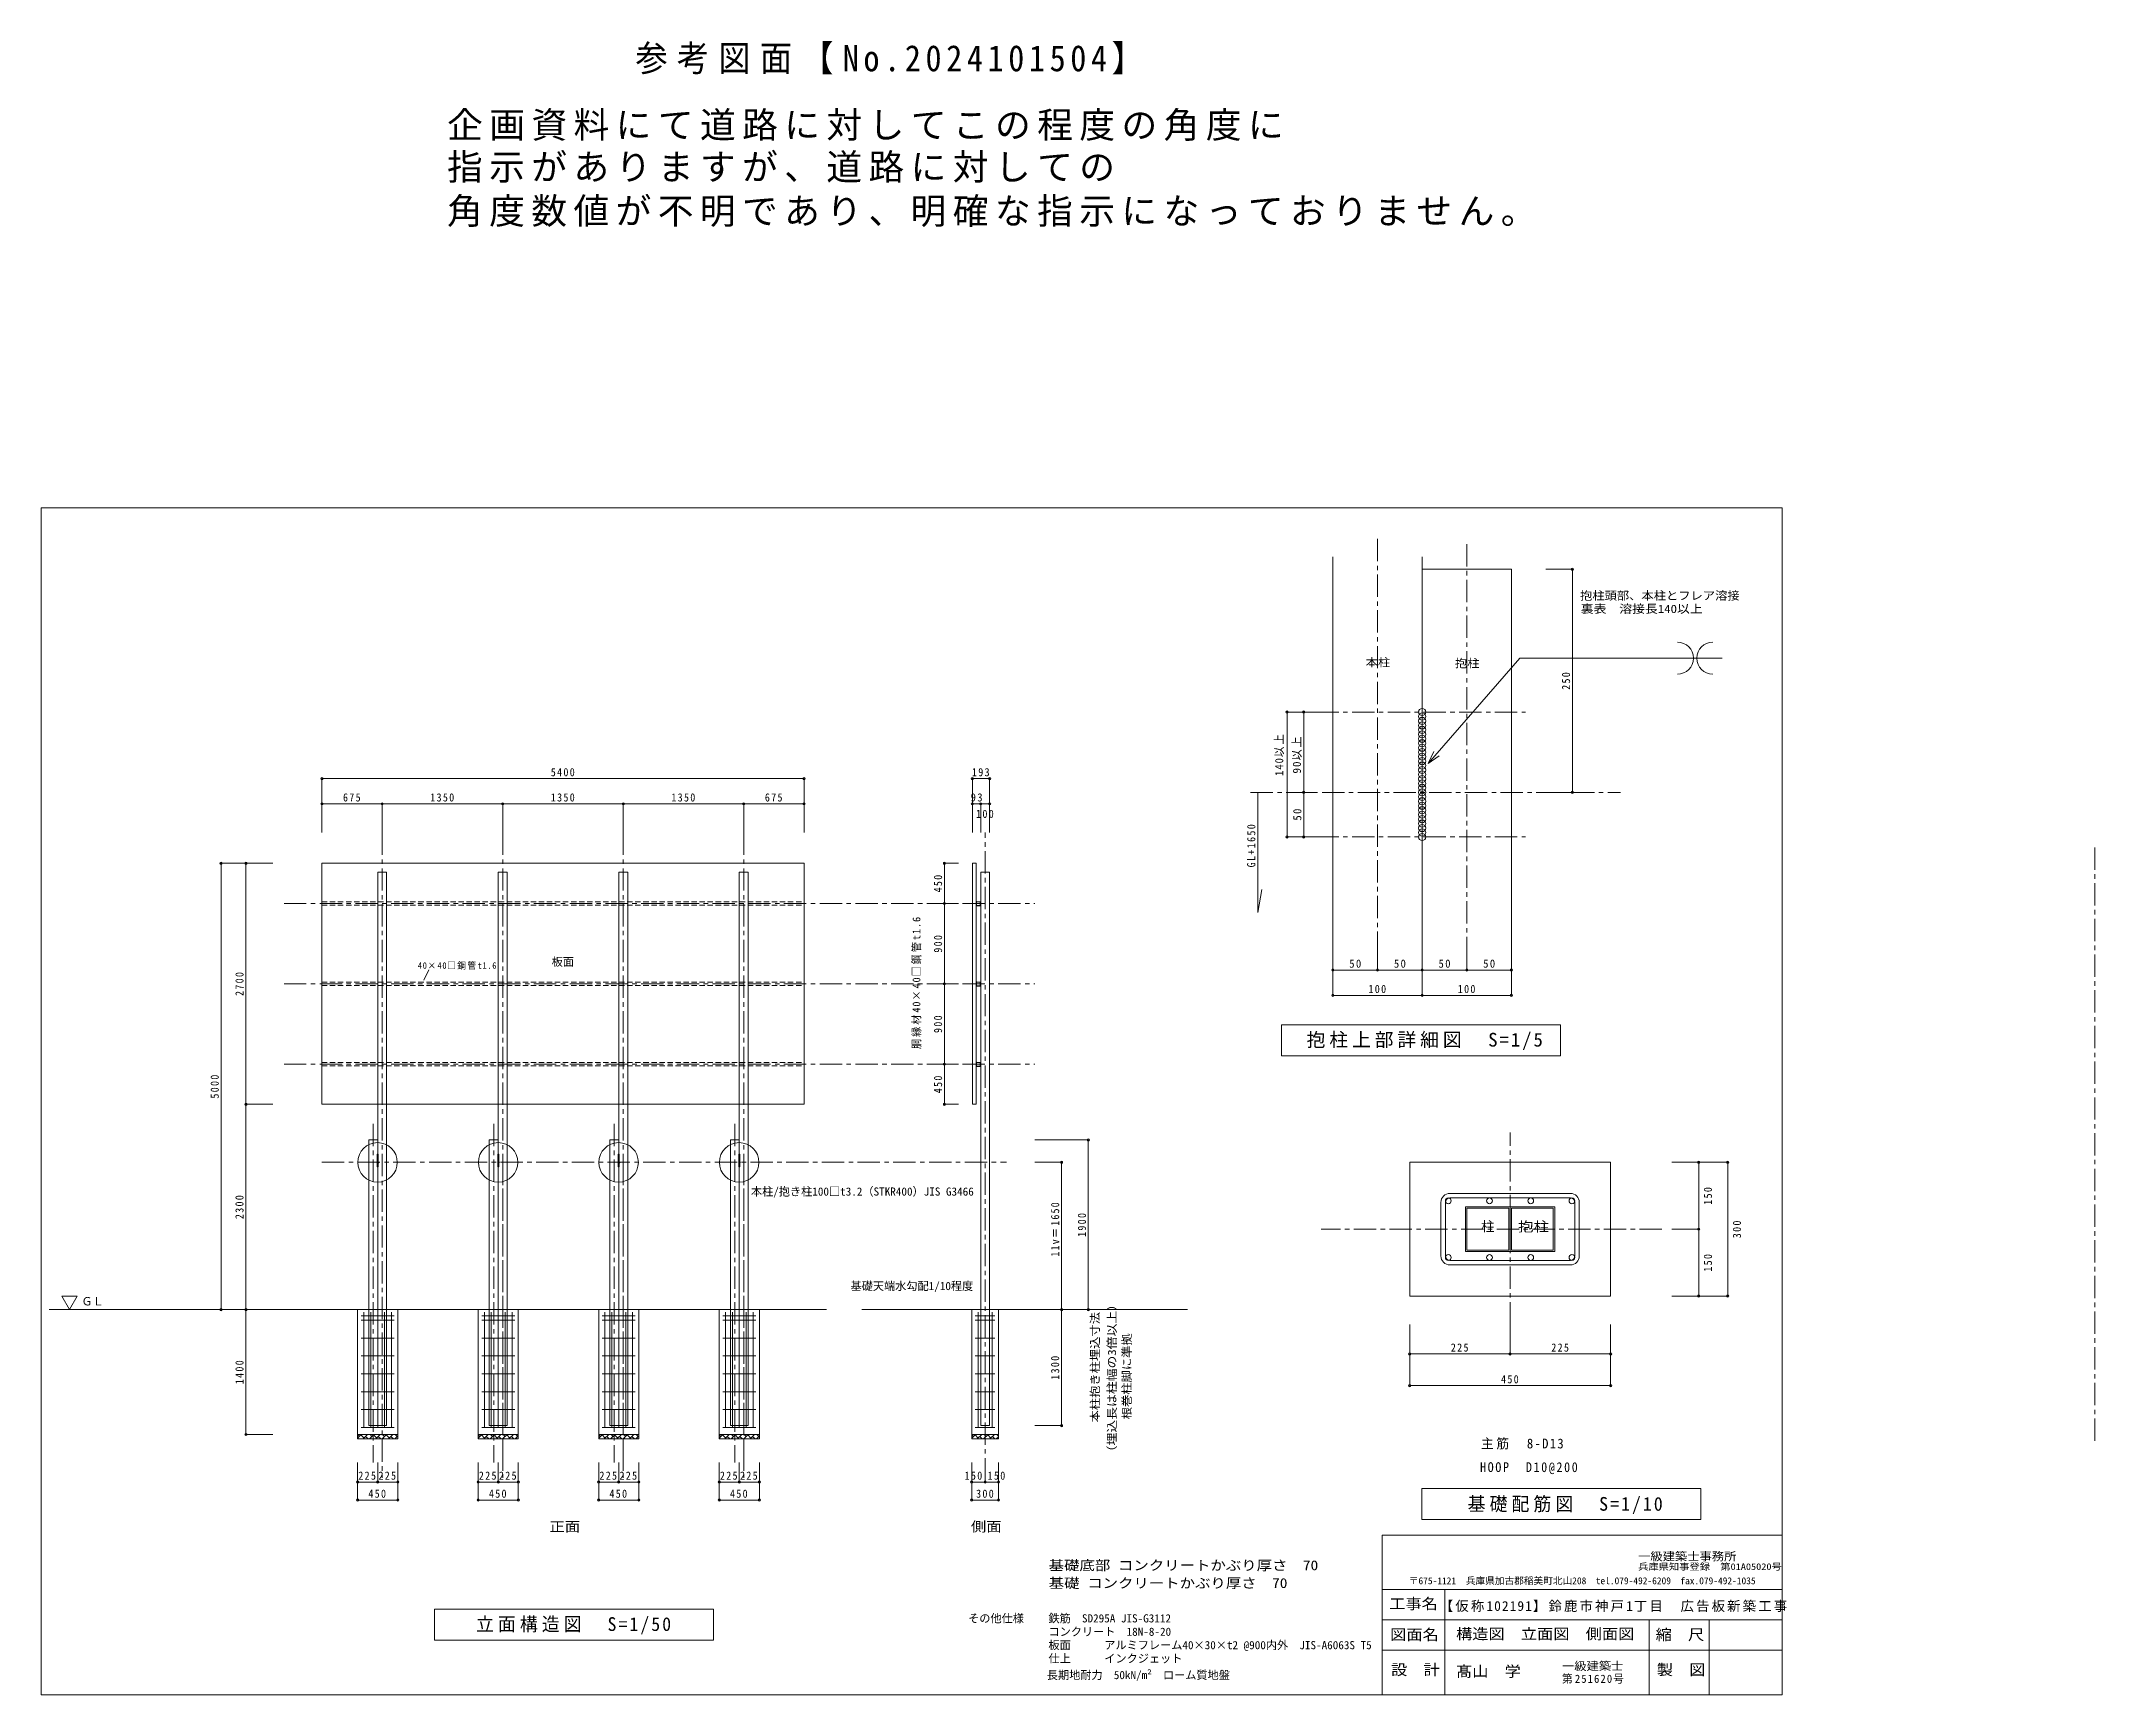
# Model space of a CAD drawing. Units: millimetres at full size, sheet at 1:50, with parts at 1:5 and 1:10. Extents: x -6900 to 16103, y -7078 to 11452.
import ezdxf
from ezdxf.enums import TextEntityAlignment as Align

# ---------------------------------------------------------------- set-up
doc = ezdxf.new("R2010")
doc.units = ezdxf.units.MM
doc.header["$LTSCALE"] = 50
doc.header["$PDMODE"] = 32
doc.header["$PDSIZE"] = 25
doc.linetypes.add('CHAIN1', pattern=[8, 5, -1, 1, -1])
doc.linetypes.add('DASHED1', pattern=[1.8, 1.2, -0.6])
for name, color, linetype, lineweight in [('0-0_芯', 4, 'Continuous', 9), ('0-2_躯体', 2, 'Continuous', 9), ('0-4_寸法', 3, 'Continuous', 9), ('1-3', 4, 'Continuous', 9), ('2-0', 2, 'Continuous', 9), ('5-1', 4, 'Continuous', 9), ('D-0', 7, 'Continuous', 9), ('F-0', 7, 'Continuous', 9)]:
    doc.layers.add(name, color=color, linetype=linetype, lineweight=lineweight)
for name, color, linetype in [('0-1_柱', 7, 'Continuous'), ('0-7_いろは', 5, 'Continuous'), ('0-B_車・花壇', 7, 'Continuous'), ('0-F_補助線', 7, 'Continuous'), ('5-0', 7, 'Continuous')]:
    doc.layers.add(name, color=color, linetype=linetype)
doc.styles.add('ＭＳ ゴシック', font='')
doc.styles.get('ＭＳ ゴシック').set_extended_font_data('MS Gothic')

msp = doc.modelspace()

# ---------------------------------------------------------------- linework, layer by layer
at = {"layer": '0-0_芯'}
for p, q in [((-3754.55, 3188.4), (1645.45, 3188.4)), ((-3754.55, 3188.4), (-3754.55, 2905.51)), ((1645.45, 3188.4), (1645.45, 2905.51)), ((3530.87, 3188.4), (3723.87, 3188.4)), ((3530.87, 3188.4), (3530.87, 2905.51)), ((3723.87, 3188.4), (3723.87, 2905.51)), ((-3754.55, 2905.51), (-3079.55, 2905.51)), ((-3754.55, 2905.51), (-3754.55, 2583)), ((-3079.55, 2905.51), (-3079.55, 2583)), ((-3079.55, 2905.51), (-1729.55, 2905.51)), ((-1729.55, 2905.51), (-1729.55, 2583)), ((-1729.55, 2905.51), (-379.55, 2905.51)), ((-379.55, 2905.51), (-379.55, 2583)), ((-379.55, 2905.51), (970.45, 2905.51)), ((970.45, 2905.51), (970.45, 2583)), ((970.45, 2905.51), (1645.45, 2905.51)), ((1645.45, 2905.51), (1645.45, 2583)), ((3530.87, 2905.51), (3623.87, 2905.51)), ((3530.87, 2905.51), (3530.87, 2583)), ((3623.87, 2905.51), (3623.87, 2583)), ((3623.87, 2905.51), (3723.87, 2905.51)), ((3723.87, 2905.51), (3723.87, 2583)), ((-4883.38, 2239.31), (-4883.38, -2760.69)), ((-4883.38, 2239.31), (-4605.91, 2239.31)), ((-4605.91, 2239.31), (-4605.91, -460.69)), ((-4605.91, 2239.31), (-4305.91, 2239.31)), ((3218.13, 2239.31), (3218.13, 1789.31)), ((3218.13, 2239.31), (3375.36, 2239.31)), ((3218.13, 1789.31), (3375.36, 1789.31)), ((3218.13, 1789.31), (3218.13, 889.31)), ((3218.13, 889.31), (3375.36, 889.31)), ((3218.13, 889.31), (3218.13, -10.69)), ((3218.13, -10.69), (3375.36, -10.69)), ((3218.13, -10.69), (3218.13, -460.69)), ((-4605.91, -460.69), (-4305.91, -460.69)), ((-4605.91, -460.69), (-4605.91, -2760.69)), ((3218.13, -460.69), (3375.36, -460.69)), ((4829.57, -860.69), (4229.57, -860.69)), ((4829.57, -2760.69), (4829.57, -860.69)), ((4529.57, -1110.69), (4229.57, -1110.69)), ((4529.57, -1110.69), (4529.57, -2760.69)), ((-4883.38, -2760.69), (-4605.91, -2760.69)), ((-4605.91, -2760.69), (-4305.91, -2760.69)), ((-4605.91, -2760.69), (-4605.91, -4160.69)), ((4529.57, -2760.69), (4229.57, -2760.69)), ((4529.57, -2760.69), (4529.57, -4060.69)), ((4829.57, -2760.69), (4529.57, -2760.69)), ((4529.57, -4060.69), (4229.57, -4060.69)), ((-4605.91, -4160.69), (-4305.91, -4160.69)), ((-3354.55, -4693.32), (-3354.55, -4475.06)), ((-3129.55, -4693.32), (-3129.55, -4475.06)), ((-2904.55, -4693.32), (-2904.55, -4475.06)), ((-2004.55, -4693.32), (-2004.55, -4475.06)), ((-1779.55, -4693.32), (-1779.55, -4475.06)), ((-1554.55, -4693.32), (-1554.55, -4475.06)), ((-654.55, -4693.32), (-654.55, -4475.06)), ((-429.55, -4693.32), (-429.55, -4475.06)), ((-204.55, -4693.32), (-204.55, -4475.06)), ((695.45, -4693.32), (695.45, -4475.06)), ((920.45, -4693.32), (920.45, -4475.06)), ((1145.45, -4693.32), (1145.45, -4475.06)), ((3523.87, -4693.32), (3523.87, -4475.06)), ((3673.87, -4693.32), (3673.87, -4475.06)), ((3823.87, -4693.32), (3823.87, -4475.06)), ((-3354.55, -4895.39), (-3354.55, -4652.07)), ((-3354.55, -4693.32), (-3129.55, -4693.32)), ((-3129.55, -4693.32), (-2904.55, -4693.32)), ((-2904.55, -4895.39), (-2904.55, -4652.07)), ((-2004.55, -4895.39), (-2004.55, -4652.07)), ((-2004.55, -4693.32), (-1779.55, -4693.32)), ((-1779.55, -4693.32), (-1554.55, -4693.32)), ((-1554.55, -4895.39), (-1554.55, -4652.07)), ((-654.55, -4895.39), (-654.55, -4652.07)), ((-654.55, -4693.32), (-429.55, -4693.32)), ((-429.55, -4693.32), (-204.55, -4693.32)), ((-204.55, -4895.39), (-204.55, -4652.07)), ((695.45, -4895.39), (695.45, -4652.07)), ((695.45, -4693.32), (920.45, -4693.32)), ((920.45, -4693.32), (1145.45, -4693.32)), ((1145.45, -4895.39), (1145.45, -4652.07)), ((3523.87, -4693.32), (3673.87, -4693.32)), ((3523.87, -4895.39), (3523.87, -4693.32)), ((3673.87, -4693.32), (3823.87, -4693.32)), ((3823.87, -4895.39), (3823.87, -4693.32)), ((-3354.55, -4895.39), (-2904.55, -4895.39)), ((-2004.55, -4895.39), (-1554.55, -4895.39)), ((-654.55, -4895.39), (-204.55, -4895.39)), ((695.45, -4895.39), (1145.45, -4895.39)), ((3523.87, -4895.39), (3823.87, -4895.39))]:
    msp.add_line(p, q, dxfattribs=at)
at = {"layer": '0-0_芯', "linetype": 'CHAIN1'}
for p, q in [((-3079.55, 2583), (-3079.55, -4645.43)), ((-1729.55, 2583), (-1729.55, -4645.43)), ((-379.55, 2583), (-379.55, -4645.43)), ((970.45, 2583), (970.45, -4645.43)), ((3673.87, -4675.06), (3673.87, 2583)), ((-4179, 1789.31), (4229.57, 1789.31)), ((-4179, 889.31), (4229.57, 889.31)), ((-4179, -10.69), (4229.57, -10.69)), ((-3179.55, -679.41), (-3179.55, -4475.06)), ((-1829.55, -679.41), (-1829.55, -4475.06)), ((-479.55, -679.41), (-479.55, -4475.06)), ((870.45, -679.41), (870.45, -4475.06)), ((-3754.55, -1110.69), (3914.43, -1110.69)), ((-1729.55, -1105.5), (-1729.55, -4645.43)), ((-379.55, -1105.5), (-379.55, -4645.43)), ((970.45, -1105.5), (970.45, -4645.43))]:
    msp.add_line(p, q, dxfattribs=at)
at = {"layer": '0-0_芯', "color": 134, "linetype": 'DASHED1'}
for p, q in [((-3754.55, 1809.31), (1645.45, 1809.31)), ((-3754.55, 1769.31), (1645.45, 1769.31)), ((-3754.55, 909.31), (1645.45, 909.31)), ((-3754.55, 869.31), (1645.45, 869.31)), ((-3754.55, 9.31), (1645.45, 9.31)), ((-3754.55, -30.69), (1645.45, -30.69))]:
    msp.add_line(p, q, dxfattribs=at)
at = {"layer": '0-0_芯', "color": 3}
for p, q in [((3577.87, 1813.31), (3577.87, 1773.31)), ((3577.87, 913.31), (3577.87, 873.31)), ((3577.87, 13.31), (3577.87, -26.69)), ((-3229.55, -860.69), (-3129.55, -860.69)), ((-3229.55, -4060.69), (-3229.55, -860.69)), ((-1879.55, -860.69), (-1779.55, -860.69)), ((-1879.55, -4060.69), (-1879.55, -860.69)), ((-529.55, -860.69), (-429.55, -860.69)), ((-529.55, -4060.69), (-529.55, -860.69)), ((820.45, -860.69), (920.45, -860.69)), ((820.45, -4060.69), (820.45, -860.69)), ((-3229.55, -4060.69), (-3029.55, -4060.69)), ((-1879.55, -4060.69), (-1679.55, -4060.69)), ((-529.55, -4060.69), (-329.55, -4060.69)), ((820.45, -4060.69), (1020.45, -4060.69)), ((3623.87, -4060.69), (3723.87, -4060.69))]:
    msp.add_line(p, q, dxfattribs=at)
at = {"layer": '0-0_芯', "color": 6}
for p, q in [((-3354.55, -2760.69), (-3354.55, -4160.69)), ((-2904.55, -2760.69), (-2904.55, -4160.69)), ((-2004.55, -2760.69), (-2004.55, -4160.69)), ((-1554.55, -2760.69), (-1554.55, -4160.69)), ((-654.55, -2760.69), (-654.55, -4160.69)), ((-204.55, -2760.69), (-204.55, -4160.69)), ((695.45, -2760.69), (695.45, -4160.69)), ((1145.45, -2760.69), (1145.45, -4160.69)), ((3523.87, -2760.69), (3523.87, -4160.69)), ((3823.87, -2760.69), (3823.87, -4160.69)), ((-3354.55, -4160.69), (-2904.55, -4160.69)), ((-2004.55, -4160.69), (-1554.55, -4160.69)), ((-654.55, -4160.69), (-204.55, -4160.69)), ((695.45, -4160.69), (1145.45, -4160.69)), ((3523.87, -4160.69), (3823.87, -4160.69))]:
    msp.add_line(p, q, dxfattribs=at)
at = {"layer": '0-0_芯', "color": 134}
for p, q in [((-3314.55, -2830.69), (-2944.55, -2830.69)), ((-3314.55, -2880.69), (-2944.55, -2880.69)), ((-3284.55, -2790.69), (-3284.55, -4080.69)), ((-3207.05, -2790.69), (-3207.05, -4080.69)), ((-3129.55, -2790.69), (-3129.55, -4080.69)), ((-3052.05, -2790.69), (-3052.05, -4080.69)), ((-2974.55, -2790.69), (-2974.55, -4080.69)), ((-1964.55, -2830.69), (-1594.55, -2830.69)), ((-1964.55, -2880.69), (-1594.55, -2880.69)), ((-1934.55, -2790.69), (-1934.55, -4080.69)), ((-1857.05, -2790.69), (-1857.05, -4080.69)), ((-1779.55, -2790.69), (-1779.55, -4080.69)), ((-1702.05, -2790.69), (-1702.05, -4080.69)), ((-1624.55, -2790.69), (-1624.55, -4080.69)), ((-614.55, -2830.69), (-244.55, -2830.69)), ((-614.55, -2880.69), (-244.55, -2880.69)), ((-584.55, -2790.69), (-584.55, -4080.69)), ((-507.05, -2790.69), (-507.05, -4080.69)), ((-429.55, -2790.69), (-429.55, -4080.69)), ((-352.05, -2790.69), (-352.05, -4080.69)), ((-274.55, -2790.69), (-274.55, -4080.69)), ((735.45, -2830.69), (1105.45, -2830.69)), ((735.45, -2880.69), (1105.45, -2880.69)), ((765.45, -2790.69), (765.45, -4080.69)), ((842.95, -2790.69), (842.95, -4080.69)), ((920.45, -2790.69), (920.45, -4080.69)), ((997.95, -2790.69), (997.95, -4080.69)), ((1075.45, -2790.69), (1075.45, -4080.69)), ((3563.87, -2830.69), (3783.87, -2830.69)), ((3563.87, -2880.69), (3783.87, -2880.69)), ((3593.87, -2790.69), (3593.87, -4080.69)), ((3753.87, -2790.69), (3753.87, -4080.69)), ((-3314.55, -3080.69), (-2944.55, -3080.69)), ((-1964.55, -3080.69), (-1594.55, -3080.69)), ((-614.55, -3080.69), (-244.55, -3080.69)), ((735.45, -3080.69), (1105.45, -3080.69)), ((3563.87, -3080.69), (3783.87, -3080.69)), ((-3314.55, -3280.69), (-2944.55, -3280.69)), ((-3314.55, -3280.69), (-2944.55, -3280.69)), ((-1964.55, -3280.69), (-1594.55, -3280.69)), ((-1964.55, -3280.69), (-1594.55, -3280.69)), ((-614.55, -3280.69), (-244.55, -3280.69)), ((-614.55, -3280.69), (-244.55, -3280.69)), ((735.45, -3280.69), (1105.45, -3280.69)), ((735.45, -3280.69), (1105.45, -3280.69)), ((3563.87, -3280.69), (3783.87, -3280.69)), ((-3314.55, -3480.69), (-2944.55, -3480.69)), ((-1964.55, -3480.69), (-1594.55, -3480.69)), ((-614.55, -3480.69), (-244.55, -3480.69)), ((735.45, -3480.69), (1105.45, -3480.69)), ((3563.87, -3480.69), (3783.87, -3480.69)), ((-3314.55, -3680.69), (-2944.55, -3680.69)), ((-3314.55, -3880.69), (-2944.55, -3880.69)), ((-3314.55, -3880.69), (-2944.55, -3880.69)), ((-3314.55, -3880.69), (-2944.55, -3880.69)), ((-1964.55, -3680.69), (-1594.55, -3680.69)), ((-1964.55, -3880.69), (-1594.55, -3880.69)), ((-1964.55, -3880.69), (-1594.55, -3880.69)), ((-1964.55, -3880.69), (-1594.55, -3880.69)), ((-614.55, -3680.69), (-244.55, -3680.69)), ((-614.55, -3880.69), (-244.55, -3880.69)), ((-614.55, -3880.69), (-244.55, -3880.69)), ((-614.55, -3880.69), (-244.55, -3880.69)), ((735.45, -3680.69), (1105.45, -3680.69)), ((735.45, -3880.69), (1105.45, -3880.69)), ((735.45, -3880.69), (1105.45, -3880.69)), ((735.45, -3880.69), (1105.45, -3880.69)), ((3563.87, -3680.69), (3783.87, -3680.69)), ((3563.87, -3880.69), (3783.87, -3880.69)), ((-3314.55, -4080.69), (-2944.55, -4080.69)), ((-1964.55, -4080.69), (-1594.55, -4080.69)), ((-614.55, -4080.69), (-244.55, -4080.69)), ((735.45, -4080.69), (1105.45, -4080.69)), ((3563.87, -4080.69), (3783.87, -4080.69))]:
    msp.add_line(p, q, dxfattribs=at)
at = {"layer": '0-0_芯', "color": 1}
for p, q in [((-3354.55, -4202.3), (-3312.94, -4160.69)), ((-3354.55, -4160.69), (-2904.55, -4160.69)), ((-3354.55, -4210.69), (-3354.55, -4160.69)), ((-3335.05, -4182.8), (-3354.55, -4163.3)), ((-3354.55, -4210.69), (-2904.55, -4210.69)), ((-3342.52, -4210.69), (-3352.73, -4200.48)), ((-3282.02, -4200.48), (-3317.38, -4165.12)), ((-3292.23, -4210.69), (-3242.23, -4160.69)), ((-3236.46, -4210.69), (-3264.34, -4182.8)), ((-3246.67, -4165.12), (-3251.1, -4160.69)), ((-3221.52, -4210.69), (-3171.52, -4160.69)), ((-3193.63, -4182.8), (-3215.74, -4160.69)), ((-3201.1, -4210.69), (-3211.31, -4200.48)), ((-3140.6, -4200.48), (-3175.95, -4165.12)), ((-3150.81, -4210.69), (-3100.81, -4160.69)), ((-3095.03, -4210.69), (-3122.92, -4182.8)), ((-3105.24, -4165.12), (-3109.68, -4160.69)), ((-3080.1, -4210.69), (-3030.1, -4160.69)), ((-3052.21, -4182.8), (-3074.32, -4160.69)), ((-3059.68, -4210.69), (-3069.89, -4200.48)), ((-2999.18, -4200.48), (-3034.53, -4165.12)), ((-3009.39, -4210.69), (-2959.39, -4160.69)), ((-2953.61, -4210.69), (-2981.5, -4182.8)), ((-2963.82, -4165.12), (-2968.26, -4160.69)), ((-2938.68, -4210.69), (-2904.55, -4176.56)), ((-2910.79, -4182.8), (-2932.9, -4160.69)), ((-2918.26, -4210.69), (-2928.47, -4200.48)), ((-2904.55, -4210.69), (-2904.55, -4160.69)), ((-2004.55, -4202.3), (-1962.94, -4160.69)), ((-2004.55, -4160.69), (-1554.55, -4160.69)), ((-2004.55, -4210.69), (-2004.55, -4160.69)), ((-1985.05, -4182.8), (-2004.55, -4163.3)), ((-2004.55, -4210.69), (-1554.55, -4210.69)), ((-1992.52, -4210.69), (-2002.73, -4200.48)), ((-1932.02, -4200.48), (-1967.38, -4165.12)), ((-1942.23, -4210.69), (-1892.23, -4160.69)), ((-1886.46, -4210.69), (-1914.34, -4182.8)), ((-1896.67, -4165.12), (-1901.1, -4160.69)), ((-1871.52, -4210.69), (-1821.52, -4160.69)), ((-1843.63, -4182.8), (-1865.74, -4160.69)), ((-1851.1, -4210.69), (-1861.31, -4200.48)), ((-1790.6, -4200.48), (-1825.95, -4165.12)), ((-1800.81, -4210.69), (-1750.81, -4160.69)), ((-1745.03, -4210.69), (-1772.92, -4182.8)), ((-1755.24, -4165.12), (-1759.68, -4160.69)), ((-1730.1, -4210.69), (-1680.1, -4160.69)), ((-1702.21, -4182.8), (-1724.32, -4160.69)), ((-1709.68, -4210.69), (-1719.89, -4200.48)), ((-1649.18, -4200.48), (-1684.53, -4165.12)), ((-1659.39, -4210.69), (-1609.39, -4160.69)), ((-1603.61, -4210.69), (-1631.5, -4182.8)), ((-1613.82, -4165.12), (-1618.26, -4160.69)), ((-1588.68, -4210.69), (-1554.55, -4176.56)), ((-1560.79, -4182.8), (-1582.9, -4160.69)), ((-1568.26, -4210.69), (-1578.47, -4200.48)), ((-1554.55, -4210.69), (-1554.55, -4160.69)), ((-654.55, -4202.3), (-612.94, -4160.69)), ((-654.55, -4160.69), (-204.55, -4160.69)), ((-654.55, -4210.69), (-654.55, -4160.69)), ((-635.05, -4182.8), (-654.55, -4163.3)), ((-654.55, -4210.69), (-204.55, -4210.69)), ((-642.52, -4210.69), (-652.73, -4200.48)), ((-582.02, -4200.48), (-617.38, -4165.12)), ((-592.23, -4210.69), (-542.23, -4160.69)), ((-536.46, -4210.69), (-564.34, -4182.8)), ((-546.67, -4165.12), (-551.1, -4160.69)), ((-521.52, -4210.69), (-471.52, -4160.69)), ((-493.63, -4182.8), (-515.74, -4160.69)), ((-501.1, -4210.69), (-511.31, -4200.48)), ((-440.6, -4200.48), (-475.95, -4165.12)), ((-450.81, -4210.69), (-400.81, -4160.69)), ((-395.03, -4210.69), (-422.92, -4182.8)), ((-405.24, -4165.12), (-409.68, -4160.69)), ((-380.1, -4210.69), (-330.1, -4160.69)), ((-352.21, -4182.8), (-374.32, -4160.69)), ((-359.68, -4210.69), (-369.89, -4200.48)), ((-299.18, -4200.48), (-334.53, -4165.12)), ((-309.39, -4210.69), (-259.39, -4160.69)), ((-253.61, -4210.69), (-281.5, -4182.8)), ((-263.82, -4165.12), (-268.26, -4160.69)), ((-238.68, -4210.69), (-204.55, -4176.56)), ((-210.79, -4182.8), (-232.9, -4160.69)), ((-218.26, -4210.69), (-228.47, -4200.48)), ((-204.55, -4210.69), (-204.55, -4160.69)), ((695.45, -4202.3), (737.06, -4160.69)), ((695.45, -4160.69), (1145.45, -4160.69)), ((695.45, -4210.69), (695.45, -4160.69)), ((714.95, -4182.8), (695.45, -4163.3)), ((695.45, -4210.69), (1145.45, -4210.69)), ((707.48, -4210.69), (697.27, -4200.48)), ((767.98, -4200.48), (732.62, -4165.12)), ((757.77, -4210.69), (807.77, -4160.69)), ((813.54, -4210.69), (785.66, -4182.8)), ((803.33, -4165.12), (798.9, -4160.69)), ((828.48, -4210.69), (878.48, -4160.69)), ((856.37, -4182.8), (834.26, -4160.69)), ((848.9, -4210.69), (838.69, -4200.48)), ((909.4, -4200.48), (874.05, -4165.12)), ((899.19, -4210.69), (949.19, -4160.69)), ((954.97, -4210.69), (927.08, -4182.8)), ((944.76, -4165.12), (940.32, -4160.69)), ((969.9, -4210.69), (1019.9, -4160.69)), ((997.79, -4182.8), (975.68, -4160.69)), ((990.32, -4210.69), (980.11, -4200.48)), ((1050.82, -4200.48), (1015.47, -4165.12)), ((1040.61, -4210.69), (1090.61, -4160.69)), ((1096.39, -4210.69), (1068.5, -4182.8)), ((1086.18, -4165.12), (1081.74, -4160.69)), ((1111.32, -4210.69), (1145.45, -4176.56)), ((1139.21, -4182.8), (1117.1, -4160.69)), ((1131.74, -4210.69), (1121.53, -4200.48)), ((1145.45, -4210.69), (1145.45, -4160.69)), ((3523.87, -4160.69), (3523.87, -4210.69)), ((3523.87, -4202.3), (3565.48, -4160.69)), ((3543.37, -4182.8), (3523.87, -4163.3)), ((3523.87, -4210.69), (3823.87, -4210.69)), ((3535.9, -4210.69), (3525.69, -4200.48)), ((3596.4, -4200.48), (3561.05, -4165.12)), ((3586.19, -4210.69), (3636.19, -4160.69)), ((3641.97, -4210.69), (3614.08, -4182.8)), ((3631.76, -4165.12), (3627.32, -4160.69)), ((3656.9, -4210.69), (3706.9, -4160.69)), ((3684.79, -4182.8), (3662.68, -4160.69)), ((3677.32, -4210.69), (3667.11, -4200.48)), ((3737.82, -4200.48), (3702.47, -4165.12)), ((3727.61, -4210.69), (3777.61, -4160.69)), ((3783.39, -4210.69), (3755.5, -4182.8)), ((3773.18, -4165.12), (3768.74, -4160.69)), ((3798.32, -4210.69), (3823.87, -4185.14)), ((3823.87, -4180.46), (3804.1, -4160.69)), ((3818.74, -4210.69), (3808.53, -4200.48)), ((3823.87, -4210.69), (3823.87, -4160.69))]:
    msp.add_line(p, q, dxfattribs=at)
at = {"layer": '0-0_芯', "color": 7}
for points in [[(3623.87, 1768.31), (3577.87, 1768.31), (3577.87, 1814.31), (3573.87, 1814.31), (3573.87, 1764.31), (3623.87, 1764.31)], [(3623.87, 868.31), (3577.87, 868.31), (3577.87, 914.31), (3573.87, 914.31), (3573.87, 864.31), (3623.87, 864.31)], [(3623.87, -31.69), (3577.87, -31.69), (3577.87, 14.31), (3573.87, 14.31), (3573.87, -35.69), (3623.87, -35.69)]]:
    msp.add_lwpolyline(points, dxfattribs=at)
at = {"layer": '0-0_芯', "color": 3}
for points in [[(3577.87, 1768.31), (3577.87, 1808.31), (3617.87, 1808.31), (3617.87, 1768.31)], [(3577.87, 868.31), (3577.87, 908.31), (3617.87, 908.31), (3617.87, 868.31)], [(3577.87, -31.69), (3577.87, 8.31), (3617.87, 8.31), (3617.87, -31.69)]]:
    msp.add_lwpolyline(points, close=True, dxfattribs=at)
for points in [[(-3134.55, -1020.69), (-3124.55, -1020.69), (-3124.55, -1160.69)], [(-3134.55, -1020.69), (-3134.55, -1160.69), (-3124.55, -1160.69)], [(-1784.55, -1020.69), (-1774.55, -1020.69), (-1774.55, -1160.69)], [(-1784.55, -1020.69), (-1784.55, -1160.69), (-1774.55, -1160.69)], [(-434.55, -1020.69), (-424.55, -1020.69), (-424.55, -1160.69)], [(-434.55, -1020.69), (-434.55, -1160.69), (-424.55, -1160.69)], [(915.45, -1020.69), (925.45, -1020.69), (925.45, -1160.69)], [(915.45, -1020.69), (915.45, -1160.69), (925.45, -1160.69)]]:
    msp.add_lwpolyline(points, dxfattribs=at)
for centre, radius in [((-3131.05, -1111.09), 221.16), ((-1781.05, -1111.09), 221.16), ((-431.05, -1111.09), 221.16), ((918.95, -1111.09), 221.16), ((-3124.55, -1111.09), 6.5), ((-1774.55, -1111.09), 6.5), ((-424.55, -1111.09), 6.5), ((925.45, -1111.09), 6.5)]:
    msp.add_circle(centre, radius, dxfattribs=at)
at = {"layer": '0-0_芯'}
for p in [(-3754.55, 3188.4), (1645.45, 3188.4), (3530.87, 3188.4), (3723.87, 3188.4), (-3754.55, 2905.51), (-3079.55, 2905.51), (-1729.55, 2905.51), (-379.55, 2905.51), (970.45, 2905.51), (1645.45, 2905.51), (3530.87, 2905.51), (3623.87, 2905.51), (3723.87, 2905.51), (-4883.38, 2239.31), (-4605.91, 2239.31), (3218.13, 2239.31), (3218.13, 1789.31), (3218.13, 889.31), (3218.13, -10.69), (-4605.91, -460.69), (3218.13, -460.69), (4829.57, -860.69), (4529.57, -1110.69), (-4883.38, -2760.69), (-4605.91, -2760.69), (4529.57, -2760.69), (4829.57, -2760.69), (4529.57, -4060.69), (-4605.91, -4160.69), (-3354.55, -4693.32), (-3129.55, -4693.32), (-2904.55, -4693.32), (-2004.55, -4693.32), (-1779.55, -4693.32), (-1554.55, -4693.32), (-654.55, -4693.32), (-429.55, -4693.32), (-204.55, -4693.32), (695.45, -4693.32), (920.45, -4693.32), (1145.45, -4693.32), (3523.87, -4693.32), (3673.87, -4693.32), (3823.87, -4693.32), (-3354.55, -4895.39), (-2904.55, -4895.39), (-2004.55, -4895.39), (-1554.55, -4895.39), (-654.55, -4895.39), (-204.55, -4895.39), (695.45, -4895.39), (1145.45, -4895.39), (3523.87, -4895.39), (3823.87, -4895.39)]:
    msp.add_point(p, dxfattribs=at)
at = {"layer": '0-2_躯体'}
for p, q in [((-3754.55, 2239.31), (1645.45, 2239.31)), ((-3754.55, 2239.31), (-3754.55, -460.69)), ((1645.45, 2239.31), (1645.45, -460.69)), ((3573.87, 2239.31), (3530.87, 2239.31)), ((3530.87, 2239.31), (3530.87, -460.69)), ((3533.87, 2239.31), (3533.87, -460.69)), ((3573.87, 2239.31), (3573.87, -460.69)), ((-3754.55, -460.69), (1645.45, -460.69)), ((-6809.78, -2760.69), (1895.89, -2760.69)), ((2292.75, -2760.69), (5938.7, -2760.69))]:
    msp.add_line(p, q, dxfattribs=at)
at = {"layer": '0-2_躯体', "color": 7}
for p, q in [((-2558.03, 1046.39), (-2614.12, 930.3)), ((-6668.41, -2610.69), (-6581.81, -2760.69)), ((-6495.21, -2610.69), (-6668.41, -2610.69)), ((-6581.81, -2760.69), (-6495.21, -2610.69)), ((630.32, -6117.08), (630.32, -6463.95)), ((630.32, -6463.95), (-2492.56, -6463.95))]:
    msp.add_line(p, q, dxfattribs=at)
msp.add_lwpolyline([(-2492.56, -6463.95), (-2492.56, -6117.08), (630.32, -6117.08)], dxfattribs=at)
at = {"layer": '0-4_寸法', "color": 4, "linetype": 'CHAIN1'}
msp.add_line((16103.44, 2417.16), (16103.44, -4251.24), dxfattribs=at)
at = {"layer": '0-4_寸法'}
for p, q in [((-3029.55, 2139.31), (-3129.55, 2139.31)), ((-3129.55, 2139.31), (-3129.55, -4060.69)), ((-3029.55, 2139.31), (-3029.55, -4060.69)), ((-1679.55, 2139.31), (-1779.55, 2139.31)), ((-1779.55, 2139.31), (-1779.55, -4060.69)), ((-1679.55, 2139.31), (-1679.55, -4060.69)), ((-329.55, 2139.31), (-429.55, 2139.31)), ((-429.55, 2139.31), (-429.55, -4060.69)), ((-329.55, 2139.31), (-329.55, -4060.69)), ((1020.45, 2139.31), (920.45, 2139.31)), ((920.45, 2139.31), (920.45, -4060.69)), ((1020.45, 2139.31), (1020.45, -4060.69)), ((3623.87, 2139.31), (3723.87, 2139.31)), ((3623.87, 2139.31), (3623.87, -4060.69)), ((3723.87, 2139.31), (3723.87, -4060.69))]:
    msp.add_line(p, q, dxfattribs=at)
at = {"layer": '1-3', "color": 7}
for p, q in [((10117.21, 429.7), (10117.21, 82.83)), ((10117.21, 82.83), (6994.33, 82.83)), ((8428.6, -1109.75), (8428.6, -2609.75)), ((10678.6, -1109.75), (8428.6, -1109.75)), ((11689.11, -4765.99), (11689.11, -5112.86)), ((11689.11, -5112.86), (8566.23, -5112.86))]:
    msp.add_line(p, q, dxfattribs=at)
at = {"layer": '1-3', "linetype": 'CHAIN1'}
for p, q in [((9553.6, -2926.83), (9553.6, -776.43)), ((11253.72, -1859.75), (7438.8, -1859.75))]:
    msp.add_line(p, q, dxfattribs=at)
at = {"layer": '1-3'}
for p, q in [((11665.52, -1109.75), (11365.05, -1109.75)), ((11665.52, -1109.75), (11665.52, -1859.75)), ((11990.52, -1109.75), (11665.52, -1109.75)), ((11990.52, -1109.75), (11990.52, -2609.75)), ((11665.52, -1859.75), (11365.05, -1859.75)), ((11665.52, -1859.75), (11665.52, -2609.75)), ((11665.52, -2609.75), (11365.05, -2609.75)), ((11990.52, -2609.75), (11665.52, -2609.75)), ((8428.6, -3258.13), (8428.6, -2926.83)), ((9553.6, -3258.13), (9553.6, -2926.83)), ((10678.6, -3258.13), (10678.6, -2926.83)), ((9553.6, -3258.13), (8428.6, -3258.13)), ((8428.6, -3613.1), (8428.6, -3258.13)), ((10678.6, -3258.13), (9553.6, -3258.13)), ((10678.6, -3613.1), (10678.6, -3258.13)), ((10678.6, -3613.1), (8428.6, -3613.1))]:
    msp.add_line(p, q, dxfattribs=at)
at = {"layer": '1-3', "color": 6}
for p, q in [((8778.6, -1559.75), (8778.6, -2159.75)), ((8828.6, -1559.75), (8828.6, -2159.75)), ((8878.6, -1459.75), (10228.6, -1459.75)), ((8878.6, -1509.75), (10228.6, -1509.75)), ((10278.6, -2159.75), (10278.6, -1559.75)), ((10328.6, -2159.75), (10328.6, -1559.75)), ((8878.6, -2209.75), (10228.6, -2209.75)), ((8878.6, -2259.75), (10228.6, -2259.75))]:
    msp.add_line(p, q, dxfattribs=at)
at = {"layer": '1-3', "color": 3}
for p, q in [((9053.6, -2109.75), (9053.6, -1609.75)), ((9553.6, -1609.75), (9053.6, -1609.75)), ((9053.6, -2109.75), (9053.6, -1609.75)), ((9553.6, -2109.75), (9553.6, -1609.75)), ((10053.6, -1609.75), (9553.6, -1609.75)), ((9553.6, -2109.75), (9553.6, -1609.75)), ((9553.6, -2109.75), (9553.6, -1609.75)), ((10053.6, -2109.75), (10053.6, -1609.75)), ((9069.6, -2093.75), (9069.6, -1625.75)), ((9537.6, -1625.75), (9069.6, -1625.75)), ((9537.6, -2093.75), (9537.6, -1625.75)), ((9569.6, -2093.75), (9569.6, -1625.75)), ((10037.6, -1625.75), (9569.6, -1625.75)), ((10037.6, -2093.75), (10037.6, -1625.75)), ((9553.6, -2109.75), (9053.6, -2109.75)), ((9537.6, -2093.75), (9069.6, -2093.75)), ((10053.6, -2109.75), (9553.6, -2109.75)), ((10037.6, -2093.75), (9569.6, -2093.75))]:
    msp.add_line(p, q, dxfattribs=at)
at = {"layer": '1-3', "color": 7}
for points in [[(6994.33, 82.83), (6994.33, 429.7), (10117.21, 429.7)], [(10678.6, -1109.75), (10678.6, -2609.75), (8428.6, -2609.75)], [(8566.23, -5112.86), (8566.23, -4765.99), (11689.11, -4765.99)]]:
    msp.add_lwpolyline(points, dxfattribs=at)
at = {"layer": '1-3', "color": 6}
for centre in [(8861.1, -1542.25), (9322.77, -1542.25), (9784.44, -1542.25), (10246.1, -1542.25), (8861.1, -2177.25), (9322.77, -2177.25), (9784.44, -2177.25), (10246.1, -2177.25)]:
    msp.add_circle(centre, 32.5, dxfattribs=at)
for centre, radius, start, end in [((8878.6, -1559.75), 100, 90, 180), ((8878.6, -1559.75), 50, 90, 180), ((10228.6, -1559.75), 100, 0, 90), ((10228.6, -1559.75), 50, 0, 90), ((8878.6, -2159.75), 100, 180, 270), ((8878.6, -2159.75), 50, 180, 270), ((10228.6, -2159.75), 100, 270, 0), ((10228.6, -2159.75), 50, 270, 0)]:
    msp.add_arc(centre, radius, start, end, dxfattribs=at)
at = {"layer": '1-3'}
for p in [(11665.52, -1109.75), (11990.52, -1109.75), (11665.52, -1859.75), (11665.52, -2609.75), (11990.52, -2609.75), (8428.6, -3258.13), (9553.6, -3258.13), (10678.6, -3258.13), (8428.6, -3613.1), (10678.6, -3613.1)]:
    msp.add_point(p, dxfattribs=at)
at = {"layer": '2-0'}
msp.add_line((3530.87, -460.69), (3573.87, -460.69), dxfattribs=at)
at = {"layer": '5-1', "linetype": 'CHAIN1'}
for p, q in [((8068.37, 5874), (8068.37, 1334.8)), ((9068.37, 5814.56), (9068.37, 1334.8)), ((7383.51, 3934.4), (9727.17, 3934.4)), ((6647.08, 3034.4), (10791.47, 3034.4)), ((7383.51, 2534.4), (9727.17, 2534.4))]:
    msp.add_line(p, q, dxfattribs=at)
at = {"layer": '5-1', "color": 3}
for p, q in [((7568.37, 5673.38), (7568.37, 1334.8)), ((8568.37, 5673.38), (8568.37, 1334.8))]:
    msp.add_line(p, q, dxfattribs=at)
at = {"layer": '5-1'}
for p, q in [((10251.54, 5534.4), (9952.96, 5534.4)), ((10251.54, 3034.4), (10251.54, 5534.4)), ((7055.08, 3934.4), (7055.08, 2534.4)), ((7055.08, 3934.4), (7242.09, 3934.4)), ((7242.09, 3934.4), (7242.09, 3034.4)), ((7242.09, 3934.4), (7383.97, 3934.4)), ((7242.09, 3034.4), (7383.97, 3034.4)), ((7242.09, 3034.4), (7242.09, 2534.4)), ((10251.54, 3034.4), (9952.96, 3034.4)), ((10251.54, 3034.4), (10109.52, 3034.4)), ((7055.08, 2534.4), (7242.09, 2534.4)), ((7242.09, 2534.4), (7383.97, 2534.4)), ((7568.37, 1043.28), (7568.37, 1334.8)), ((8068.37, 1043.28), (8068.37, 1334.8)), ((8568.37, 1043.28), (8568.37, 1334.8)), ((9068.37, 1043.28), (9068.37, 1334.8)), ((9568.37, 1043.28), (9568.37, 1334.8)), ((7568.37, 1043.28), (8068.37, 1043.28)), ((7568.37, 759.4), (7568.37, 1043.28)), ((8068.37, 1043.28), (8568.37, 1043.28)), ((8568.37, 1043.28), (9068.37, 1043.28)), ((8568.37, 759.4), (8568.37, 1043.28)), ((9068.37, 1043.28), (9568.37, 1043.28)), ((9568.37, 759.4), (9568.37, 1043.28)), ((8568.37, 759.4), (7568.37, 759.4)), ((9568.37, 759.4), (8568.37, 759.4))]:
    msp.add_line(p, q, dxfattribs=at)
at = {"layer": '5-1', "color": 7}
for p, q in [((8634.23, 3358.91), (9663.12, 4538.01)), ((9663.12, 4538.01), (11929.9, 4538.01)), ((8634.23, 3358.91), (8700.24, 3493.6)), ((8634.23, 3358.91), (8758.75, 3442.55))]:
    msp.add_line(p, q, dxfattribs=at)
at = {"layer": '5-1', "color": 3}
msp.add_lwpolyline([(8568.37, 5534.4), (9568.37, 5534.4), (9568.37, 1334.8)], dxfattribs=at)
at = {"layer": '5-1', "color": 7}
msp.add_lwpolyline([(6727.26, 3028.56), (6727.26, 1687.21), (6772.41, 1945.16)], dxfattribs=at)
at = {"layer": '5-1', "color": 6}
for centre in [(8568.37, 3934.4), (8568.37, 3884.4), (8568.37, 3834.4), (8568.37, 3784.4), (8568.37, 3734.4), (8568.37, 3684.4), (8568.37, 3634.4), (8568.37, 3584.4), (8568.37, 3534.4), (8568.37, 3484.4), (8568.37, 3434.4), (8568.37, 3384.4), (8568.37, 3334.4), (8568.37, 3284.4), (8568.37, 3234.4), (8568.37, 3184.4), (8568.37, 3134.4), (8568.37, 3084.4), (8568.37, 3034.4), (8568.37, 2984.4), (8568.37, 2934.4), (8568.37, 2884.4), (8568.37, 2834.4), (8568.37, 2784.4), (8568.37, 2734.4), (8568.37, 2684.4), (8568.37, 2634.4), (8568.37, 2584.4), (8568.37, 2534.4)]:
    msp.add_circle(centre, 40, dxfattribs=at)
at = {"layer": '5-1', "color": 7}
for centre, start, end in [((11426.71, 4538.01), 0, 90), ((11823.94, 4538.01), 90, 180), ((11426.71, 4538.01), 270, 0), ((11823.94, 4538.01), 180, 270)]:
    msp.add_arc(centre, 180, start, end, dxfattribs=at)
at = {"layer": '5-1'}
for p in [(10251.54, 5534.4), (7055.08, 3934.4), (7242.09, 3934.4), (7242.09, 3034.4), (10251.54, 3034.4), (7055.08, 2534.4), (7242.09, 2534.4), (7568.37, 1043.28), (8068.37, 1043.28), (8568.37, 1043.28), (9068.37, 1043.28), (9568.37, 1043.28), (7568.37, 759.4), (8568.37, 759.4), (9568.37, 759.4)]:
    msp.add_point(p, dxfattribs=at)
at = {"layer": 'D-0'}
for p, q in [((8121.21, -5287.03), (8121.21, -7078.37)), ((12600.24, -5287.03), (8121.21, -5287.03)), ((12600.24, -7078.37), (12600.24, -5287.03)), ((12600.24, -5897.11), (8121.21, -5897.11)), ((8822.62, -5897.11), (8822.62, -7078.37)), ((12600.24, -6237.79), (8121.21, -6237.79)), ((11112.52, -6237.79), (11112.52, -7078.37)), ((11783.87, -6237.79), (11783.87, -7078.37)), ((12600.24, -6578.47), (8121.21, -6578.47)), ((12600.24, -7078.37), (8121.21, -7078.37))]:
    msp.add_line(p, q, dxfattribs=at)
at = {"layer": 'F-0'}
msp.add_lwpolyline([(-6899.76, -7078.37), (12600.24, -7078.37), (12600.24, 6221.63), (-6899.76, 6221.63)], close=True, dxfattribs=at)

# ---------------------------------------------------------------- texts
at = {"layer": '0-0_芯', "color": 3, "style": 'ＭＳ ゴシック'}
for s, p in [('その他仕様', (3483.13, -6293.51)), ('鉄筋\u3000SD295A JIS-G3112', (4383.13, -6293.51)), ('コンクリート\u300018N-8-20', (4383.13, -6443.51)), ('仕上\u3000\u3000\u3000インクジェット\u3000\u3000\u3000\u3000\u3000', (4383.13, -6743.51)), ('板面\u3000\u3000\u3000アルミフレーム40×30×t2 @900内外  JIS-A6063S T5', (4383.13, -6593.51)), ('長期地耐力\u300050kN/m²\u3000ローム質地盤', (4364.84, -6928.77))]:
    msp.add_text(s, height=91.64, dxfattribs=at).set_placement(p, align=Align.BOTTOM_LEFT)
at = {"layer": '0-0_芯', "color": 7, "char_height": 91.64, "attachment_point": 7, "style": 'ＭＳ ゴシック'}
for s, insert in [('\\T1.26;\\W0.9;5400', (-1190.8, 3213.4)), ('\\T1.26;\\W0.9;193', (3526.12, 3213.4)), ('\\T1.26;\\W0.9;675', (-3518.3, 2930.51)), ('\\T1.26;\\W0.9;1350', (-2540.8, 2930.51)), ('\\T1.26;\\W0.9;1350', (-1190.8, 2930.51)), ('\\T1.26;\\W0.9;1350', (159.2, 2930.51)), ('\\T1.26;\\W0.9;675', (1206.7, 2930.51)), ('\\T1.26;\\W0.95;93', (3511.12, 2930.51)), ('\\T1.26;\\W0.9;100', (3572.62, 2746.75)), ('\\T1.26;\\W0.9;225', (-3346.61, -4668.32)), ('\\T1.26;\\W0.9;225', (-3121.61, -4668.32)), ('\\T1.26;\\W0.9;225', (-1996.61, -4668.32)), ('\\T1.26;\\W0.9;225', (-1771.61, -4668.32)), ('\\T1.26;\\W0.9;225', (-646.61, -4668.32)), ('\\T1.26;\\W0.9;225', (-421.61, -4668.32)), ('\\T1.26;\\W0.9;225', (703.39, -4668.32)), ('\\T1.26;\\W0.9;225', (928.39, -4668.32)), ('\\T1.26;\\W0.9;150', (3443.69, -4668.32)), ('\\T1.26;\\W0.9;150', (3701.67, -4668.32)), ('\\T1.26;\\W0.9;450', (-3234.11, -4870.39)), ('\\T1.26;\\W0.9;450', (-1884.11, -4870.39)), ('\\T1.26;\\W0.9;450', (-534.11, -4870.39)), ('\\T1.26;\\W0.9;450', (815.89, -4870.39)), ('\\T1.26;\\W0.9;300', (3572.62, -4870.39))]:
    msp.add_mtext(s, dxfattribs=dict(at, insert=insert))
at = {"layer": '0-0_芯', "color": 7, "attachment_point": 7, "rotation": 90, "style": 'ＭＳ ゴシック'}
for s, insert, char_height in [('\\T1.26;\\W0.9;450', (3193.13, 1913.06), 91.64), ('\\T1.19;\\W0.95;胴縁材40×40□鋼管t1.6', (2958.64, 159.1), 87.98), ('\\T1.26;\\W0.9;900', (3193.13, 1238.06), 91.64), ('\\T1.26;\\W0.9;2700', (-4630.91, 753.06), 91.64), ('\\T1.26;\\W0.9;900', (3193.13, 338.06), 91.64), ('\\T1.26;\\W0.9;5000', (-4908.38, -396.94), 91.64), ('\\T1.26;\\W0.9;450', (3193.13, -336.94), 91.64), ('\\T1.26;\\W0.9;2300', (-4630.91, -1746.94), 91.64), ('\\T1.23;\\W0.9;11v＝1650', (4504.57, -2167.33), 91.64), ('\\T1.26;\\W0.9;1900', (4804.57, -1946.94), 91.64), ('\\T1.26;\\W0.9;1400', (-4630.91, -3596.94), 91.64), ('\\T1.26;\\W0.9;1300', (4504.57, -3546.94), 91.64)]:
    msp.add_mtext(s, dxfattribs=dict(at, insert=insert, char_height=char_height))
at = {"layer": '0-1_柱', "style": 'ＭＳ ゴシック'}
for s, width, p in [('（埋込長は柱幅の3倍以上）', 1.15, (5167.52, -4427.28)), ('本柱抱き柱埋込寸法', 1.1, (4978.22, -4025.25)), ('根巻柱脚に準拠', 1.1, (5334, -3989.27))]:
    msp.add_text(s, height=91.64, rotation=90, dxfattribs=dict(at, width=width)).set_placement(p, align=Align.BOTTOM_LEFT)
at = {"layer": '0-1_柱', "style": 'ＭＳ ゴシック', "width": 1.15}
for s, p in [('基礎底部 コンクリートかぶり厚さ\u300070', (4385.6, -5714.05)), ('基礎 コンクリートかぶり厚さ\u300070', (4385.71, -5913.23))]:
    msp.add_text(s, height=110, dxfattribs=at).set_placement(p, align=Align.BOTTOM_LEFT)
at = {"layer": '0-2_躯体', "color": 7, "style": 'ＭＳ ゴシック'}
msp.add_text('ＧＬ', height=91.64, dxfattribs=at).set_placement((-6447.81, -2741.53), align=Align.BOTTOM_LEFT)
at = {"layer": '0-2_躯体', "color": 7, "insert": (-2680.54, 1048.94), "char_height": 73.31, "attachment_point": 7, "style": 'ＭＳ ゴシック'}
msp.add_mtext('\\T1.16;\\W0.95;40×40□鋼管t1.6', dxfattribs=at)
at = {"layer": '0-2_躯体', "color": 3, "insert": (-2027.98, -6399.12), "char_height": 154, "attachment_point": 7, "style": 'ＭＳ ゴシック'}
msp.add_mtext('\\T1.23;\\W0.95;立面構造図\u3000S=1/50', dxfattribs=at)
at = {"layer": '0-7_いろは', "char_height": 293.3, "attachment_point": 7, "style": 'ＭＳ ゴシック'}
for s, insert in [('\\T1.29;\\W0.9;参考図面【No.2024101504】', (-242.88, 11079.18)), ('\\T1.18;企画資料にて道路に対してこの程度の角度に', (-2352.08, 10332.47)), ('\\T1.18;指示がありますが、道路に対しての', (-2353.37, 9863.34)), ('\\T1.18;角度数値が不明であり、明確な指示になっておりません。', (-2353.37, 9367.6))]:
    msp.add_mtext(s, dxfattribs=dict(at, insert=insert))
at = {"layer": '0-B_車・花壇', "style": 'ＭＳ ゴシック'}
msp.add_text('基礎天端水勾配1/10程度', height=91.64, dxfattribs=at).set_placement((2166.38, -2570.05), align=Align.BOTTOM_LEFT)
at = {"layer": '0-F_補助線', "style": 'ＭＳ ゴシック'}
msp.add_text('本柱/抱き柱100□t3.2（STKR400）JIS G3466', height=91.64, dxfattribs=at).set_placement((1050.56, -1511.62), align=Align.BOTTOM_LEFT)
at = {"layer": '0-F_補助線', "style": 'ＭＳ ゴシック', "width": 1.15}
for s, p in [('正面', (-1206.66, -5279.61)), ('側面', (3513.87, -5279.61))]:
    msp.add_text(s, height=110, dxfattribs=at).set_placement(p, align=Align.BOTTOM_LEFT)
at = {"layer": '1-3', "color": 7, "style": 'ＭＳ ゴシック'}
msp.add_text('柱', height=110, dxfattribs=at).set_placement((9228.6, -1916), align=Align.BOTTOM_LEFT)
at = {"layer": '1-3', "color": 7, "style": 'ＭＳ ゴシック', "width": 1.15}
msp.add_text('抱柱', height=110, dxfattribs=at).set_placement((9643.6, -1918.35), align=Align.BOTTOM_LEFT)
at = {"layer": '1-3', "color": 7, "char_height": 91.64, "attachment_point": 7, "rotation": 90, "style": 'ＭＳ ゴシック'}
for s, insert in [('\\T1.26;\\W0.9;150', (11815.52, -1586)), ('\\T1.26;\\W0.9;300', (12140.52, -1961)), ('\\T1.26;\\W0.9;150', (11815.52, -2336))]:
    msp.add_mtext(s, dxfattribs=dict(at, insert=insert))
at = {"layer": '1-3', "color": 7, "attachment_point": 7, "style": 'ＭＳ ゴシック'}
for s, insert, char_height in [('\\T1.26;\\W0.9;225', (8889.85, -3233.13), 91.64), ('\\T1.26;\\W0.9;225', (10014.85, -3233.13), 91.64), ('\\T1.26;\\W0.9;450', (9452.35, -3588.1), 91.64), ('\\T1.2;\\W0.95;主筋\u30008-D13', (9228, -4328.88), 110), ('\\T1.27;\\W0.9;HOOP\u3000D10@200', (9216.95, -4605.09), 110)]:
    msp.add_mtext(s, dxfattribs=dict(at, insert=insert, char_height=char_height))
at = {"layer": '1-3', "color": 3, "insert": (9078.27, -5052.24), "char_height": 154, "attachment_point": 7, "style": 'ＭＳ ゴシック'}
msp.add_mtext('\\T1.23;\\W0.95;基礎配筋図\u3000S=1/10', dxfattribs=at)
at = {"layer": '5-0', "style": 'ＭＳ ゴシック'}
msp.add_text('板面', height=91.64, dxfattribs=at).set_placement((-1180.86, 1062.75), align=Align.BOTTOM_LEFT)
at = {"layer": '5-1', "color": 7, "style": 'ＭＳ ゴシック'}
for s, width, p in [('抱柱頭部、本柱とフレア溶接', 1.1, (10336.9, 5164.75)), ('裏表\u3000溶接長140以上', 1.15, (10345.25, 5016.57)), ('本柱', 1.1, (7935.87, 4416.55)), ('抱柱', 1.1, (8935.87, 4407.06))]:
    msp.add_text(s, height=91.64, dxfattribs=dict(at, width=width)).set_placement(p, align=Align.BOTTOM_LEFT)
at = {"layer": '5-1', "color": 7, "char_height": 91.64, "attachment_point": 7, "rotation": 90, "style": 'ＭＳ ゴシック'}
for s, insert in [('\\T1.26;\\W0.9;250', (10226.54, 4183.15)), ('\\T1.18;\\W0.95;140以上', (7023.26, 3218.99)), ('\\T1.17;90以上', (7221.06, 3244.79)), ('\\T1.26;\\W0.95;50', (7217.09, 2718.15)), ('\\T1.27;\\W0.9;GL+1650', (6701.47, 2193.91))]:
    msp.add_mtext(s, dxfattribs=dict(at, insert=insert))
at = {"layer": '5-1', "color": 7, "char_height": 91.64, "attachment_point": 7, "style": 'ＭＳ ゴシック'}
for s, insert in [('\\T1.26;\\W0.95;50', (7752.12, 1068.28)), ('\\T1.26;\\W0.95;50', (8252.12, 1068.28)), ('\\T1.26;\\W0.95;50', (8752.12, 1068.28)), ('\\T1.26;\\W0.95;50', (9252.12, 1068.28)), ('\\T1.26;\\W0.9;100', (7967.12, 784.4)), ('\\T1.26;\\W0.9;100', (8967.12, 784.4))]:
    msp.add_mtext(s, dxfattribs=dict(at, insert=insert))
at = {"layer": '5-1', "color": 3, "insert": (7274.8, 148.5), "char_height": 154, "attachment_point": 7, "style": 'ＭＳ ゴシック'}
msp.add_mtext('\\T1.21;抱柱上部詳細図\u3000S=1/5', dxfattribs=at)
at = {"layer": 'D-0', "style": 'ＭＳ ゴシック'}
for s, height, width, p in [('一級建築士事務所', 91.64, 1.1, (10987.52, -5599.48)), ('兵庫県知事登録\u3000第01A05020号', 73.31, 1.15, (10987.52, -5699.48)), ('工事名', 121, 1.1, (8199.36, -6152.9)), ('図面名', 121, 1.1, (8210.02, -6499.36)), ('構造図\u3000立面図\u3000側面図', 121, 1.1, (8947.62, -6490.63)), ('縮\u3000尺', 121, 1.1, (11183.34, -6499.36)), ('設\u3000計', 121, 1.1, (8220.69, -6892.3)), ('髙山\u3000学', 121, 1.1, (8947.62, -6910.92)), ('一級建築士', 91.64, 1.1, (10135.12, -6828.47)), ('製\u3000図', 121, 1.1, (11196.44, -6892.3))]:
    msp.add_text(s, height=height, dxfattribs=dict(at, width=width)).set_placement(p, align=Align.BOTTOM_LEFT)
msp.add_text('〒675-1121\u3000兵庫県加古郡稲美町北山208  tel.079-492-6209  fax.079-492-1035', height=77.42, dxfattribs=at).set_placement((8418.84, -5861.15), align=Align.BOTTOM_LEFT)
at = {"layer": 'D-0', "attachment_point": 7, "style": 'ＭＳ ゴシック'}
for s, insert, char_height in [('\\T1.16;【仮称102191】鈴鹿市神戸1丁目\u3000広告板新築工事', (8765.96, -6149.95), 110), ('\\T1.21;\\W0.95;第251620号', (10135.12, -6953.37), 91.64)]:
    msp.add_mtext(s, dxfattribs=dict(at, insert=insert, char_height=char_height))

doc.saveas('drawing.dxf')
